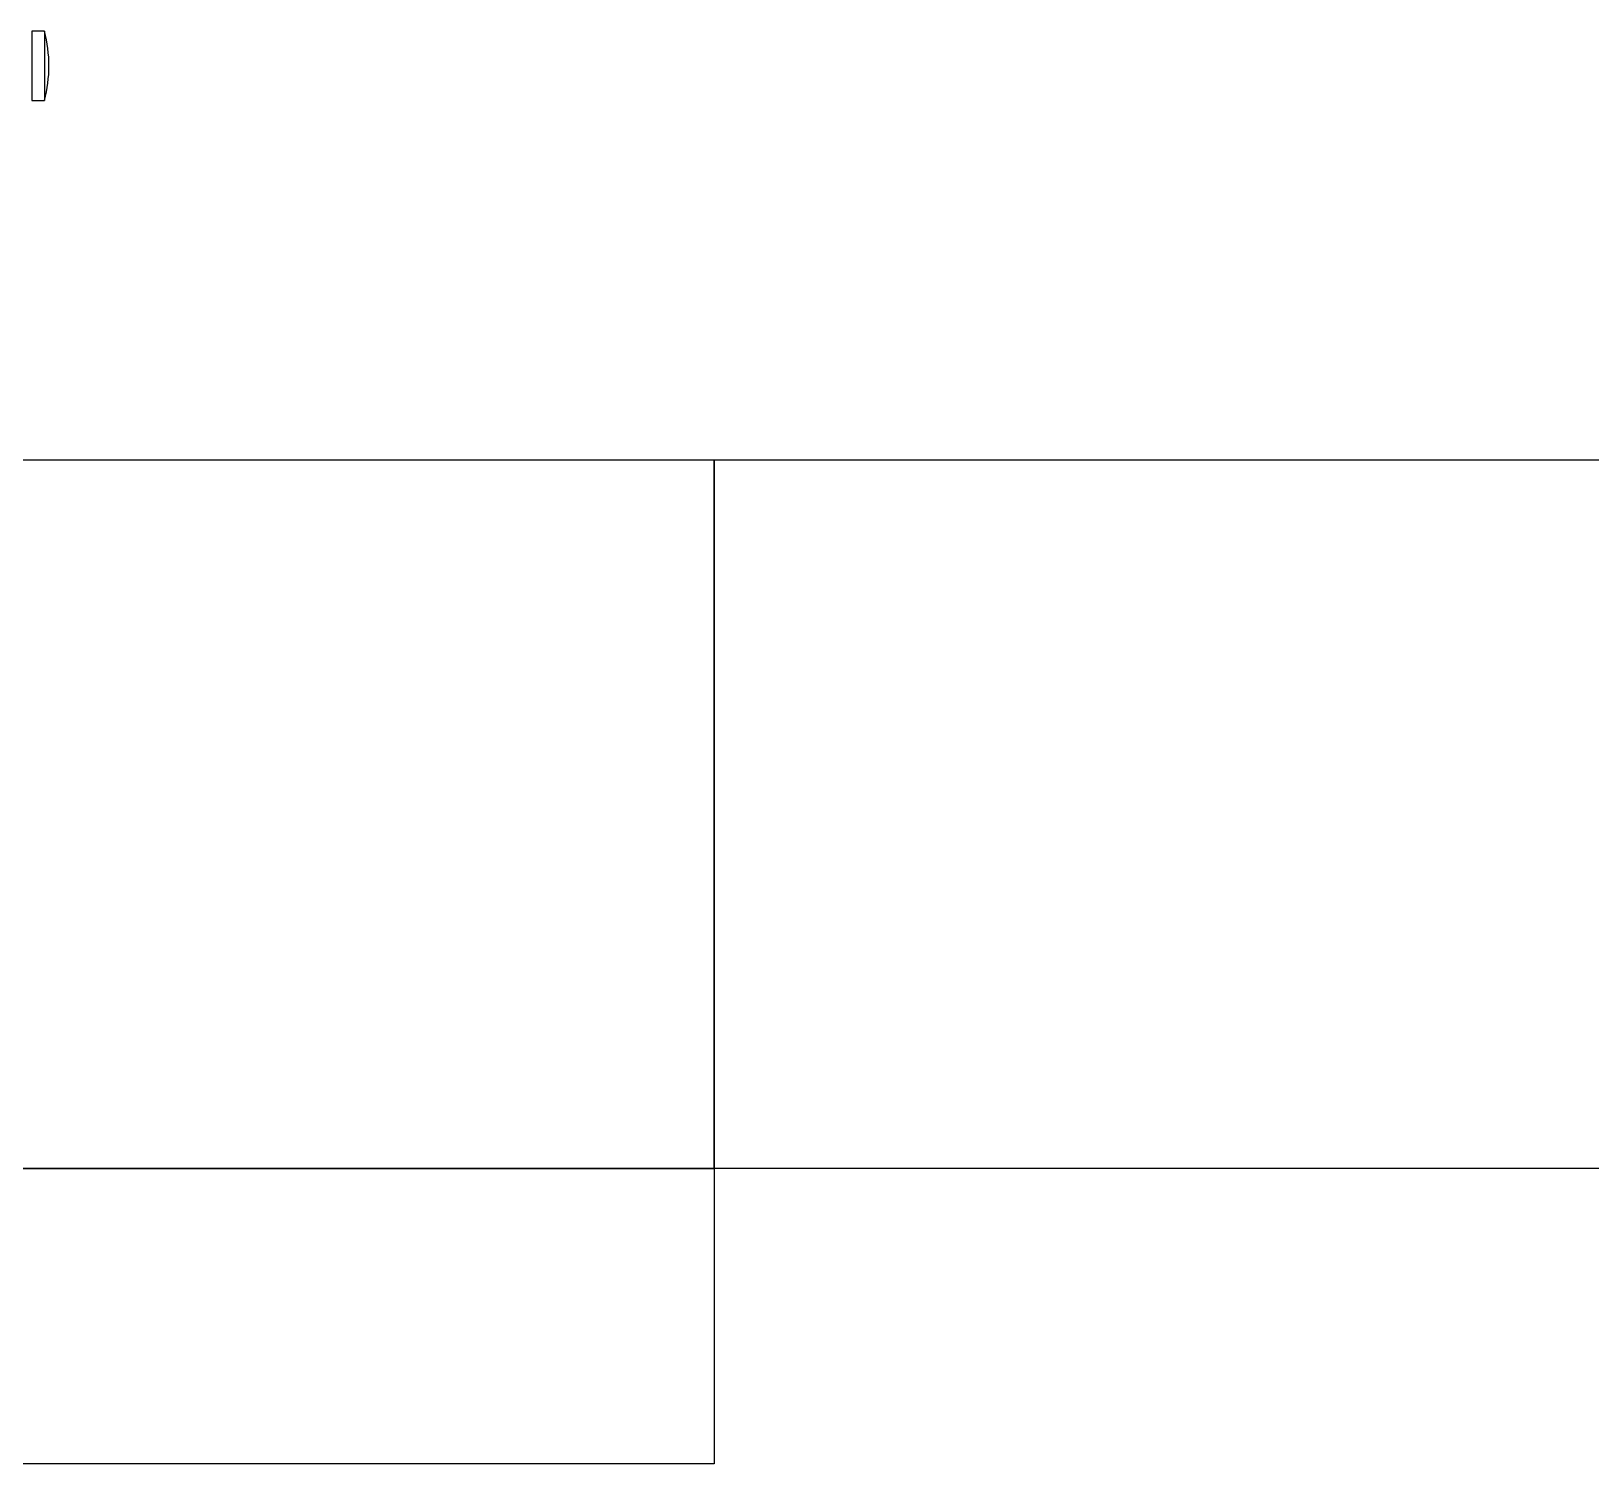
# Model space of a CAD drawing. Header units: inches. Extents: x 164.3 to 247.9, y 15.6 to 56.7.
# Drawn here: x 227.074 to 227.978, y 28.677 to 29.508 of the extents above; entities that cross this region are included whole.
import ezdxf

# ---------------------------------------------------------------- set-up
doc = ezdxf.new("R2010")
doc.units = ezdxf.units.IN
doc.header["$MEASUREMENT"] = 0
doc.layers.add('linecad.com', color=7, linetype='Continuous')

msp = doc.modelspace()

# ---------------------------------------------------------------- linework, layer by layer
at = {"layer": 'linecad.com', "color": 0}
msp.add_lwpolyline([(227.08131, 29.50766), (227.07393, 29.50766), (227.07393, 29.46747), (227.08131, 29.46747, 0.132264)], format="xyb", close=True, dxfattribs=at)
msp.add_lwpolyline([(227.08131, 29.50766), (227.08131, 29.46747)], dxfattribs=at)
for points in [[(226.23752, 29.2591), (227.46973, 29.2591), (227.46973, 28.84845), (226.23752, 28.84845)], [(227.46973, 29.2591), (228.57424, 29.2591), (228.57424, 28.84845), (227.46973, 28.84845)], [(227.46973, 28.67718), (226.23752, 28.67718), (226.23752, 28.84845), (227.46973, 28.84845)]]:
    msp.add_lwpolyline(points, close=True, dxfattribs=at)

doc.saveas('drawing.dxf')
